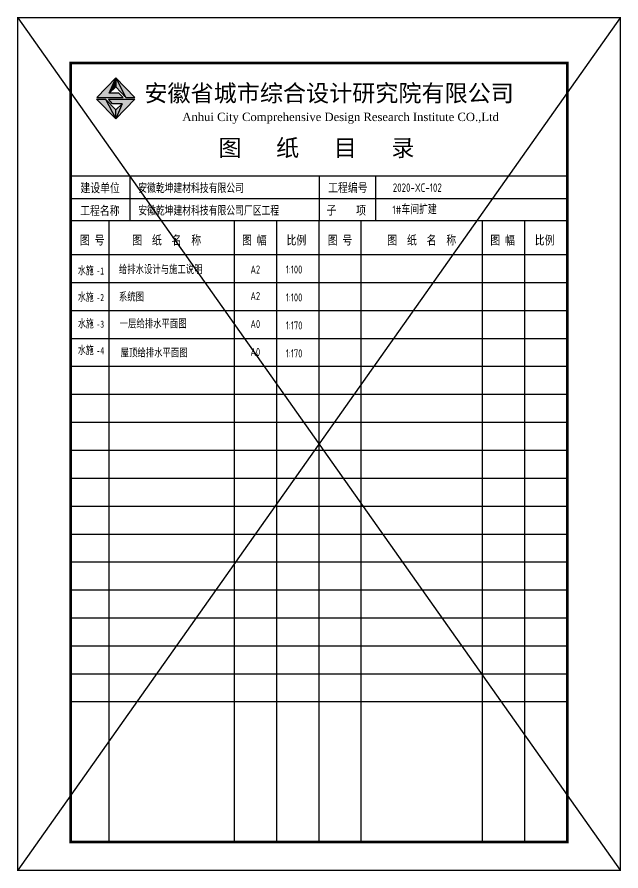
# Model space of a CAD drawing. Extents: x 4150464 to 4450492, y 483482 to 853422.
# Drawn here: x 4407623 to 4428655, y 823178 to 852902 of the extents above; entities that cross this region are included whole.
import ezdxf

# ---------------------------------------------------------------- set-up
doc = ezdxf.new("R2010")
doc.units = 0
doc.header["$LTSCALE"] = 1000
doc.header["$MEASUREMENT"] = 0
for name, color, linetype in [('A_DE_DETAIL_3', 144, 'Continuous'), ('DIM_消防', 3, 'Continuous'), ('layer 1', 7, 'Continuous'), ('PUB_TEXT', 7, 'Continuous')]:
    doc.layers.add(name, color=color, linetype=linetype)
doc.styles.add('-宋体', font='', dxfattribs={"width": 0.8})
doc.styles.add('_HZDX', font='atssdeng.shx', dxfattribs={"width": 0.8, "bigfont": 'atssdchn.shx'})
doc.styles.add('_SIMPLEX9', font='', dxfattribs={"width": 0.675})
doc.styles.add('GHF', font='times.ttf')
doc.styles.add('宋体', font='')
doc.styles.get('-宋体').set_extended_font_data('SimSun')
doc.styles.get('_SIMPLEX9').set_extended_font_data('SimSun')
doc.styles.get('宋体').set_extended_font_data('SimSun')
pattern_1 = [(0, (2232934.488, 1726721.254), (3.746846094, 7.493692189), [0, -7.493692189])]

msp = doc.modelspace()

# ---------------------------------------------------------------- hatches: boundary and pattern name
msp.add_hatch(color=1).paths.add_polyline_path([(4410830, 850254), (4411058, 850782), (4410402, 850108), (4411315, 850108), (4411164, 850254)])
at = {"layer": 'A_DE_DETAIL_3'}
for color, points in [(41, [(4411416, 850105), (4411725, 850105), (4411058, 850782)]), (41, [(4410698, 850040), (4410395, 850040), (4411067, 849357)]), (1, [(4410802, 850042), (4410951, 849886), (4411289, 849886), (4411067, 849357), (4411726, 850042)])]:
    msp.add_hatch(color=color, dxfattribs=at).paths.add_polyline_path(points)
at = {"layer": 'PUB_TEXT'}
h = msp.add_hatch(dxfattribs=at)
h.set_pattern_fill('松散材料', color=256, scale=3.996636, style=0)
h.set_pattern_definition(pattern_1)
h.paths.add_polyline_path([(4411058, 850472), (4411058, 850782), (4410830, 850254)])
h = msp.add_hatch(dxfattribs=at)
h.set_pattern_fill('松散材料', color=256, scale=3.996636, style=0)
h.set_pattern_definition(pattern_1)
h.paths.add_polyline_path([(4411416, 850105), (4411058, 850782), (4411058, 850472)])
h = msp.add_hatch(dxfattribs=at)
h.set_pattern_fill('松散材料', color=256, scale=3.996636, style=0)
h.set_pattern_definition(pattern_1)
h.paths.add_polyline_path([(4410698, 850040), (4411067, 849357), (4411067, 849672)])
h.paths.add_polyline_path([(4411067, 849357), (4411289, 849886), (4411067, 849672)])

# ---------------------------------------------------------------- linework, layer by layer
for p, q in [((4410830, 850254), (4411058, 850782)), ((4411058, 850782), (4411416, 850105)), ((4411067, 849357), (4410395, 850040)), ((4410395, 850040), (4410698, 850040)), ((4410698, 850040), (4411067, 849357)), ((4410802, 850042), (4411726, 850042)), ((4410951, 849886), (4410802, 850042)), ((4411289, 849886), (4410951, 849886)), ((4411726, 850042), (4411067, 849357)), ((4411289, 849886), (4411067, 849357))]:
    msp.add_line(p, q)
at = {"layer": 'DIM_消防', "color": 0}
for p, q in [((4428630, 852877), (4407648, 823202)), ((4407648, 852877), (4428630, 823202))]:
    msp.add_line(p, q, dxfattribs=at)
at = {"layer": 'PUB_TEXT'}
for p, q in [((4411067, 849672), (4410698, 850040)), ((4411067, 849672), (4411289, 849886)), ((4411067, 849357), (4411067, 849672))]:
    msp.add_line(p, q, dxfattribs=at)
at = {"layer": 'PUB_TEXT', "color": 11}
for p, q in [((4409492, 847375), (4426786, 847375)), ((4411555, 847350), (4411555, 845803)), ((4418139, 847375), (4418139, 845803)), ((4420104, 847375), (4420104, 845803)), ((4409492, 846589), (4426786, 846589)), ((4426786, 845803), (4409492, 845803)), ((4410826, 824195), (4410826, 845803)), ((4415191, 824195), (4415191, 845803)), ((4416665, 824195), (4416665, 845803)), ((4418139, 824195), (4418139, 845803)), ((4419613, 824195), (4419613, 845803)), ((4423838, 824195), (4423838, 845803)), ((4425312, 824195), (4425312, 845803)), ((4426786, 844623), (4409492, 844623)), ((4426786, 844623), (4409492, 844623)), ((4426786, 843651), (4409492, 843651)), ((4418146, 843650), (4409492, 843650)), ((4418146, 843650), (4409492, 843650)), ((4418146, 843650), (4409492, 843650)), ((4418146, 843650), (4409492, 843650)), ((4426786, 842678), (4409492, 842678)), ((4426786, 841705), (4409492, 841705)), ((4426786, 840732), (4409492, 840732)), ((4426786, 839759), (4409492, 839759)), ((4426786, 838787), (4409492, 838787)), ((4426786, 837814), (4409492, 837814)), ((4426786, 836841), (4409492, 836841)), ((4426786, 835868), (4409492, 835868)), ((4426786, 834895), (4409492, 834895)), ((4426786, 833923), (4409492, 833923)), ((4426786, 832950), (4409492, 832950)), ((4426786, 831977), (4409492, 831977)), ((4426786, 831004), (4409492, 831004)), ((4426786, 830032), (4409492, 830032)), ((4426786, 829059), (4409492, 829059))]:
    msp.add_line(p, q, dxfattribs=at)
at = {"layer": 'PUB_TEXT', "color": 2, "const_width": 49.1}
msp.add_lwpolyline([(4407648, 852877), (4428630, 852877), (4428630, 823202), (4407648, 823202)], close=True, dxfattribs=at)
at = {"layer": 'PUB_TEXT', "color": 11, "const_width": 98.3}
msp.add_lwpolyline([(4409492, 824185), (4409492, 851305), (4426786, 851305), (4426786, 824185)], close=True, dxfattribs=at)
at = {"layer": 'PUB_TEXT'}
for points in [[(4411164, 850254), (4410830, 850254), (4411058, 850472), (4411416, 850105), (4411725, 850105), (4411058, 850782), (4410402, 850108), (4411315, 850108), (4411164, 850254)], [(4411058, 850782), (4411058, 850472)]]:
    msp.add_lwpolyline(points, dxfattribs=at)

# ---------------------------------------------------------------- texts
at = {"layer": 'layer 1', "style": '_HZDX', "width": 0.8}
for s, height, p in [('安徽乾坤建材科技有限公司', 294.78, (4411844, 846782)), ('2020-XC-102', 294.78, (4420709, 846816)), ('安徽乾坤建材科技有限公司厂区工程', 294.78, (4411845, 845998, -220)), ('1#车间扩建', 294.8, (4420697, 846044))]:
    msp.add_text(s, height=height, dxfattribs=at).set_placement(p)
at = {"layer": 'PUB_TEXT', "color": 11}
for s, height, style, p in [('安徽省城市综合设计研究院有限公司', 589.57, '宋体', (4412058, 849959)), ('Anhui City Comprehensive Design Research Institute CO.,Ltd', 291.32, 'GHF', (4413380, 849282)), ('图   纸   目   录', 589.57, '宋体', (4414636, 848056))]:
    msp.add_text(s, height=height, dxfattribs=dict(at, style=style)).set_placement(p)
at = {"layer": 'PUB_TEXT', "color": 11, "style": '-宋体', "width": 0.8}
for s, height, p in [('建设单位', 314.4, (4409830, 846801)), ('工程编号', 314.4, (4418457, 846807)), ('工程名称', 314.4, (4409820, 846008)), ('子    项', 314.4, (4418404, 846023)), ('图 号', 314.4, (4409811, 844983)), ('   图  纸  名  称', 314.44, (4411122, 844983)), ('图 幅', 314.4, (4415458, 844983)), ('比例', 314.4, (4417009, 844983)), ('图 号', 314.4, (4418441, 844983)), ('   图  纸  名  称', 314.44, (4420004, 844983)), ('图 幅', 314.4, (4424105, 844983)), ('比例', 314.4, (4425656, 844983))]:
    msp.add_text(s, height=height, dxfattribs=at).set_placement(p)
at = {"layer": 'PUB_TEXT'}
for s, height, style, width, p in [('水施', 280.3, '宋体', 0.7, (4409742, 843945)), ('-1', 246.6, '_SIMPLEX9', 0.675, (4410385, 843940)), ('给排水设计与施工说明', 280.3, '_HZDX', 0.8, (4411169, 843959)), ('A2', 280.3, '_HZDX', 0.8, (4415751, 843974)), ('1:100', 280.3, '_HZDX', 0.8, (4416981, 843974)), ('水施', 280.3, '宋体', 0.7, (4409742, 843021)), ('系统图', 280.3, '_HZDX', 0.8, (4411169, 843005)), ('A2', 280.3, '_HZDX', 0.8, (4415751, 843049)), ('1:100', 280.3, '_HZDX', 0.8, (4416981, 843001)), ('-2', 246.6, '_SIMPLEX9', 0.675, (4410385, 843015)), ('水施', 280.3, '宋体', 0.7, (4409742, 842096)), ('-3', 246.6, '_SIMPLEX9', 0.675, (4410385, 842090)), ('一层给排水平面图', 280.3, '_HZDX', 0.8, (4411197, 842071)), ('A0', 280.3, '_HZDX', 0.8, (4415751, 842077)), ('1:170', 280.3, '_HZDX', 0.8, (4416981, 842027)), ('水施', 280.3, '宋体', 0.7, (4409742, 841171)), ('-4', 246.6, '_SIMPLEX9', 0.675, (4410385, 841165)), ('屋顶给排水平面图', 280.3, '_HZDX', 0.8, (4411230, 841058, 0)), ('A0', 280.3, '_HZDX', 0.8, (4415751, 841104)), ('1:170', 280.3, '_HZDX', 0.8, (4416981, 841054))]:
    msp.add_text(s, height=height, dxfattribs=dict(at, style=style, width=width)).set_placement(p)

doc.saveas('drawing.dxf')
